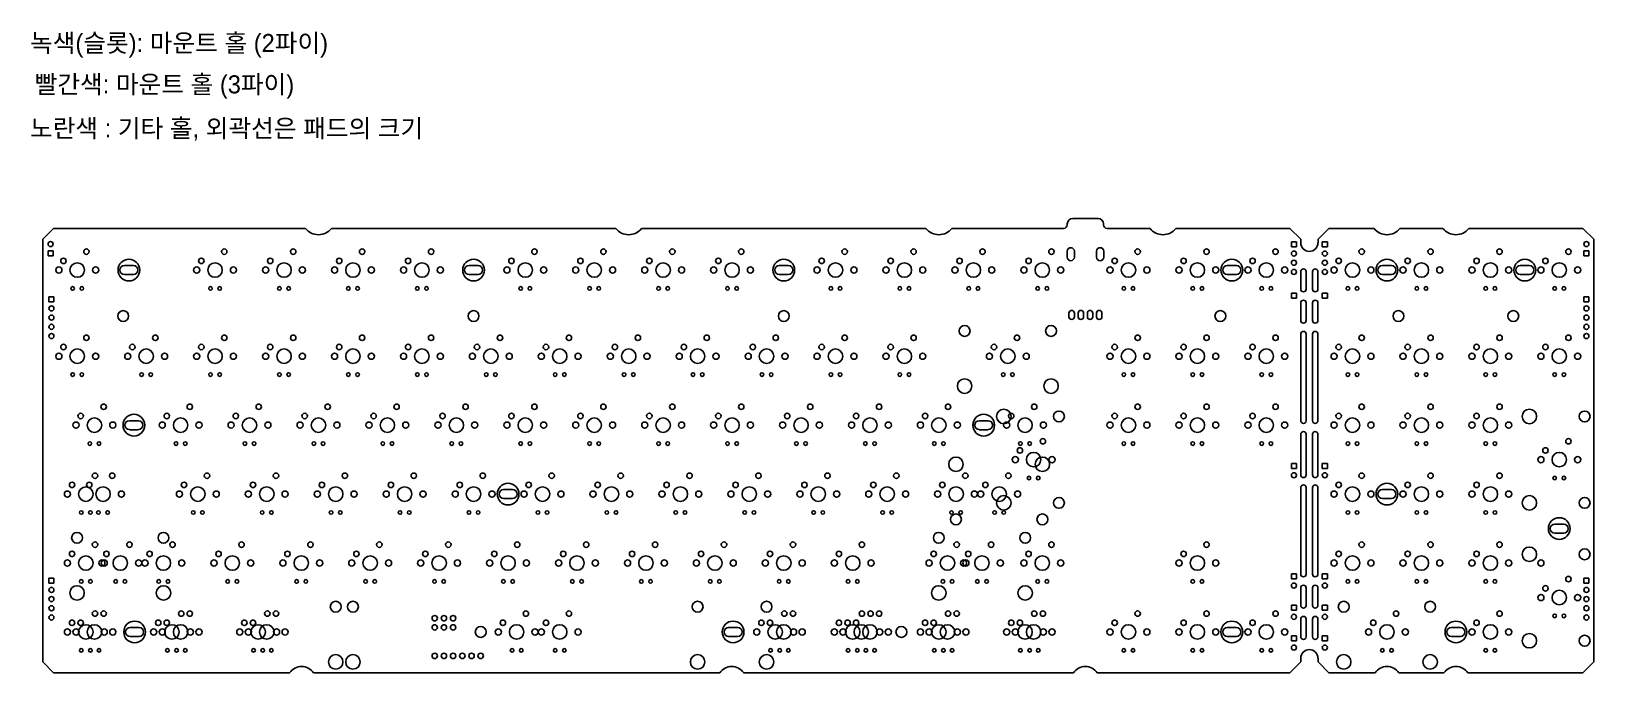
# Model space of a CAD drawing. Header units: millimetres. Extents: x 457 to 888, y 296 to 473.
import ezdxf

# ---------------------------------------------------------------- set-up
doc = ezdxf.new("R2010")
doc.units = ezdxf.units.MM
doc.layers.add('기판1.5t', color=102, linetype='Continuous')
doc.styles.get("Standard").update_dxf_attribs({"font": 'arial.ttf'})

msp = doc.modelspace()

# ---------------------------------------------------------------- linework, layer by layer
at = {"layer": '기판1.5t'}
for p, q in [((742.85, 419.58), (742.85, 419.35)), ((751.35, 421.08), (744.35, 421.08)), ((752.85, 419.58), (752.85, 419.35)), ((459.72, 415.35), (462.72, 418.35)), ((459.72, 415.35), (459.72, 298.56)), ((532.36, 418.35), (462.72, 418.35)), ((618.08, 418.35), (539.48, 418.35)), ((703.81, 418.35), (625.21, 418.35)), ((741.85, 418.35), (710.93, 418.35)), ((765.72, 418.35), (753.85, 418.35)), ((772.85, 418.35), (804.38, 418.35)), ((804.38, 418.35), (807.38, 415.35)), ((807.38, 415.35), (807.38, 414.35)), ((812.15, 415.35), (815.15, 418.35)), ((812.15, 415.35), (812.15, 414.35)), ((815.15, 418.35), (827.63, 418.35)), ((846.68, 418.35), (834.76, 418.35)), ((885.35, 418.35), (853.81, 418.35)), ((885.35, 418.35), (888.35, 415.35)), ((888.35, 415.35), (888.35, 298.56)), ((459.72, 298.56), (462.72, 295.56)), ((807.38, 298.56), (804.38, 295.56)), ((807.38, 299.56), (807.38, 298.56)), ((812.15, 298.56), (812.15, 299.56)), ((812.15, 298.56), (815.15, 295.56)), ((888.35, 298.56), (885.35, 295.56)), ((462.72, 295.56), (527.96, 295.56)), ((534.55, 295.56), (646.83, 295.56)), ((653.42, 295.56), (744.56, 295.56)), ((751.15, 295.56), (804.38, 295.56)), ((815.15, 295.56), (827.9, 295.56)), ((834.49, 295.56), (846.95, 295.56)), ((853.54, 295.56), (885.35, 295.56))]:
    msp.add_line(p, q, dxfattribs=at)
at = {"layer": '기판1.5t', "color": 2}
for p, q in [((806.19, 414.63), (804.79, 414.63)), ((804.79, 414.63), (804.79, 413.23)), ((806.19, 413.23), (806.19, 414.63)), ((814.73, 414.63), (813.33, 414.63)), ((813.33, 414.63), (813.33, 413.23)), ((814.73, 413.23), (814.73, 414.63)), ((462.58, 412.16), (461.18, 412.16)), ((461.18, 412.16), (461.18, 410.76)), ((461.18, 410.76), (462.58, 410.76)), ((462.58, 410.76), (462.58, 412.16)), ((742.82, 410.41), (742.82, 412.01)), ((744.82, 412.01), (744.82, 410.41)), ((750.95, 410.41), (750.95, 412.01)), ((752.95, 412.01), (752.95, 410.41)), ((804.79, 413.23), (806.19, 413.23)), ((813.33, 413.23), (814.73, 413.23)), ((887.01, 412.16), (885.61, 412.16)), ((885.61, 412.16), (885.61, 410.76)), ((885.61, 410.76), (887.01, 410.76)), ((887.01, 410.76), (887.01, 412.16)), ((807.38, 406.4), (807.38, 401.55)), ((808.88, 406.4), (808.88, 401.55)), ((810.63, 406.4), (810.63, 401.55)), ((812.13, 406.4), (812.13, 401.55)), ((462.83, 399.46), (461.43, 399.46)), ((461.43, 399.46), (461.43, 398.06)), ((461.43, 398.06), (462.83, 398.06)), ((462.83, 398.06), (462.83, 399.46)), ((806.19, 400.45), (804.79, 400.45)), ((804.79, 400.45), (804.79, 399.05)), ((804.79, 399.05), (806.19, 399.05)), ((806.19, 399.05), (806.19, 400.45)), ((807.38, 397.76), (807.38, 392.91)), ((808.88, 397.76), (808.88, 392.91)), ((810.63, 397.76), (810.63, 392.91)), ((812.13, 397.76), (812.13, 392.91)), ((814.73, 400.45), (813.33, 400.45)), ((813.33, 400.45), (813.33, 399.05)), ((813.33, 399.05), (814.73, 399.05)), ((814.73, 399.05), (814.73, 400.45)), ((887.01, 399.46), (885.61, 399.46)), ((885.61, 399.46), (885.61, 398.06)), ((885.61, 398.06), (887.01, 398.06)), ((887.01, 398.06), (887.01, 399.46)), ((743.32, 393.92), (743.32, 394.92)), ((744.82, 394.92), (744.82, 393.92)), ((745.86, 393.92), (745.86, 394.92)), ((747.36, 394.92), (747.36, 393.92)), ((748.4, 393.92), (748.4, 394.92)), ((749.9, 394.92), (749.9, 393.92)), ((750.94, 393.92), (750.94, 394.92)), ((752.44, 394.92), (752.44, 393.92)), ((807.38, 389.12), (807.38, 365.22)), ((808.88, 389.12), (808.88, 365.22)), ((810.63, 389.12), (810.63, 365.22)), ((812.13, 389.12), (812.13, 365.22)), ((807.38, 361.44), (807.38, 350.24)), ((808.88, 361.44), (808.88, 350.24)), ((810.63, 361.44), (810.63, 350.24)), ((812.13, 361.44), (812.13, 350.24)), ((806.19, 353.36), (804.79, 353.36)), ((804.79, 353.36), (804.79, 351.96)), ((804.79, 351.96), (806.19, 351.96)), ((806.19, 351.96), (806.19, 353.36)), ((814.73, 353.36), (813.33, 353.36)), ((813.33, 353.36), (813.33, 351.96)), ((813.33, 351.96), (814.73, 351.96)), ((814.73, 351.96), (814.73, 353.36)), ((807.38, 346.71), (807.38, 322.81)), ((808.88, 346.71), (808.88, 322.81)), ((810.63, 346.71), (810.63, 322.81)), ((812.13, 346.71), (812.13, 322.81)), ((462.83, 321.69), (461.43, 321.69)), ((461.43, 321.69), (461.43, 320.29)), ((461.43, 320.29), (462.83, 320.29)), ((462.83, 320.29), (462.83, 321.69)), ((806.19, 322.88), (804.79, 322.88)), ((804.79, 322.88), (804.79, 321.48)), ((804.79, 321.48), (806.19, 321.48)), ((806.19, 321.48), (806.19, 322.88)), ((814.73, 322.88), (813.33, 322.88)), ((813.33, 322.88), (813.33, 321.48)), ((813.33, 321.48), (814.73, 321.48)), ((814.73, 321.48), (814.73, 322.88)), ((887.01, 321.69), (885.61, 321.69)), ((885.61, 321.69), (885.61, 320.29)), ((885.61, 320.29), (887.01, 320.29)), ((887.01, 320.29), (887.01, 321.69)), ((807.38, 319.02), (807.38, 314.17)), ((808.88, 319.02), (808.88, 314.17)), ((810.63, 319.02), (810.63, 314.17)), ((812.13, 319.02), (812.13, 314.17)), ((806.19, 314.25), (804.79, 314.25)), ((804.79, 314.25), (804.79, 312.85)), ((804.79, 312.85), (806.19, 312.85)), ((806.19, 312.85), (806.19, 314.25)), ((814.73, 314.25), (813.33, 314.25)), ((813.33, 314.25), (813.33, 312.85)), ((813.33, 312.85), (814.73, 312.85)), ((814.73, 312.85), (814.73, 314.25)), ((807.38, 310.38), (807.38, 305.53)), ((808.88, 310.38), (808.88, 305.53)), ((810.63, 310.38), (810.63, 305.53)), ((812.13, 310.38), (812.13, 305.53)), ((806.19, 305.74), (804.79, 305.74)), ((804.79, 305.74), (804.79, 304.34)), ((804.79, 304.34), (806.19, 304.34)), ((806.19, 304.34), (806.19, 305.74)), ((814.73, 305.74), (813.33, 305.74)), ((813.33, 305.74), (813.33, 304.34)), ((813.33, 304.34), (814.73, 304.34)), ((814.73, 304.34), (814.73, 305.74))]:
    msp.add_line(p, q, dxfattribs=at)
at = {"layer": '기판1.5t', "color": 3}
for p, q in [((482.28, 408.07), (484.79, 408.07)), ((577.53, 408.07), (580.04, 408.07)), ((663.26, 408.07), (665.76, 408.07)), ((787.08, 408.07), (789.59, 408.07)), ((829.94, 408.07), (832.45, 408.07)), ((868.04, 408.07), (870.55, 408.07)), ((484.79, 405.58), (482.28, 405.58)), ((580.04, 405.58), (577.53, 405.58)), ((665.76, 405.58), (663.26, 405.58)), ((789.59, 405.58), (787.08, 405.58)), ((832.45, 405.58), (829.94, 405.58)), ((870.55, 405.58), (868.04, 405.58)), ((483.67, 365.21), (486.17, 365.21)), ((486.17, 362.72), (483.67, 362.72)), ((718.5, 365.21), (721, 365.21)), ((721, 362.72), (718.5, 362.72)), ((587.06, 346.16), (589.56, 346.16)), ((829.94, 346.16), (832.45, 346.16)), ((589.56, 343.67), (587.06, 343.67)), ((832.45, 343.67), (829.94, 343.67)), ((877.57, 336.63), (880.07, 336.63)), ((880.07, 334.15), (877.57, 334.15)), ((483.87, 308.06), (486.37, 308.06)), ((649.25, 308.06), (651.75, 308.06)), ((787.08, 308.06), (789.59, 308.06)), ((787.08, 308.06), (789.59, 308.06)), ((848.99, 308.06), (851.5, 308.06)), ((486.37, 305.57), (483.87, 305.57)), ((651.75, 305.57), (649.25, 305.57)), ((789.59, 305.57), (787.08, 305.57)), ((789.59, 305.57), (787.08, 305.57)), ((851.5, 305.57), (848.99, 305.57))]:
    msp.add_line(p, q, dxfattribs=at)
at = {"layer": '기판1.5t', "color": 2}
for centre, radius in [((461.88, 414), 0.7), ((886.31, 414), 0.7), ((805.49, 411.39), 0.7), ((814.03, 411.39), 0.7), ((805.49, 408.85), 0.7), ((805.49, 406.31), 0.7), ((814.03, 408.85), 0.7), ((814.03, 406.31), 0.7), ((462.13, 396.22), 0.7), ((462.13, 393.68), 0.7), ((886.31, 396.22), 0.7), ((886.31, 393.68), 0.7), ((462.13, 391.14), 0.7), ((462.13, 388.6), 0.7), ((886.31, 391.14), 0.7), ((886.31, 388.6), 0.7), ((805.49, 350.12), 0.7), ((814.03, 350.12), 0.7), ((805.49, 319.64), 0.7), ((814.03, 319.64), 0.7), ((462.13, 318.45), 0.7), ((462.13, 315.91), 0.7), ((886.31, 318.45), 0.7), ((886.31, 315.91), 0.7), ((462.13, 313.37), 0.7), ((462.13, 310.83), 0.7), ((568.05, 310.63), 0.75), ((570.59, 310.63), 0.75), ((573.13, 310.63), 0.75), ((805.49, 311.01), 0.7), ((814.03, 311.01), 0.7), ((886.31, 313.37), 0.7), ((886.31, 310.83), 0.7), ((568.05, 308.09), 0.75), ((570.59, 308.09), 0.75), ((573.13, 308.09), 0.75), ((805.49, 302.5), 0.7), ((814.03, 302.5), 0.7), ((568.05, 300.21), 0.75), ((570.59, 300.21), 0.75), ((573.13, 300.21), 0.75), ((575.67, 300.21), 0.75), ((578.21, 300.21), 0.75), ((580.75, 300.21), 0.75)]:
    msp.add_circle(centre, radius, dxfattribs=at)
at = {"layer": '기판1.5t'}
for centre, radius in [((471.79, 411.91), 0.75), ((509.89, 411.91), 0.75), ((528.94, 411.91), 0.75), ((547.99, 411.91), 0.75), ((567.04, 411.91), 0.75), ((595.61, 411.91), 0.75), ((614.66, 411.91), 0.75), ((633.71, 411.91), 0.75), ((652.76, 411.91), 0.75), ((681.34, 411.91), 0.75), ((700.39, 411.91), 0.75), ((719.44, 411.91), 0.75), ((738.49, 411.91), 0.75), ((762.3, 411.91), 0.75), ((781.35, 411.91), 0.75), ((800.4, 411.91), 0.75), ((824.21, 411.91), 0.75), ((843.26, 411.91), 0.75), ((862.31, 411.91), 0.75), ((881.36, 411.91), 0.75), ((464.17, 406.83), 0.85), ((465.44, 409.37), 0.75), ((469.25, 406.83), 2), ((474.33, 406.83), 0.85), ((502.27, 406.83), 0.85), ((503.54, 409.37), 0.75), ((507.35, 406.83), 2), ((512.43, 406.83), 0.85), ((521.32, 406.83), 0.85), ((522.59, 409.37), 0.75), ((526.4, 406.83), 2), ((531.48, 406.83), 0.85), ((540.37, 406.83), 0.85), ((541.64, 409.37), 0.75), ((545.45, 406.83), 2), ((550.53, 406.83), 0.85), ((559.42, 406.83), 0.85), ((560.69, 409.37), 0.75), ((564.5, 406.83), 2), ((569.58, 406.83), 0.85), ((587.99, 406.83), 0.85), ((589.26, 409.37), 0.75), ((593.07, 406.83), 2), ((598.15, 406.83), 0.85), ((607.04, 406.83), 0.85), ((608.31, 409.37), 0.75), ((612.12, 406.83), 2), ((617.2, 406.83), 0.85), ((626.09, 406.83), 0.85), ((627.36, 409.37), 0.75), ((631.17, 406.83), 2), ((636.25, 406.83), 0.85), ((645.14, 406.83), 0.85), ((646.41, 409.37), 0.75), ((650.22, 406.83), 2), ((655.3, 406.83), 0.85), ((673.72, 406.83), 0.85), ((674.99, 409.37), 0.75), ((678.8, 406.83), 2), ((683.88, 406.83), 0.85), ((692.77, 406.83), 0.85), ((694.04, 409.37), 0.75), ((697.85, 406.83), 2), ((702.93, 406.83), 0.85), ((711.82, 406.83), 0.85), ((713.09, 409.37), 0.75), ((716.9, 406.83), 2), ((721.98, 406.83), 0.85), ((730.87, 406.83), 0.85), ((732.14, 409.37), 0.75), ((735.95, 406.83), 2), ((741.03, 406.83), 0.85), ((754.68, 406.83), 0.85), ((755.95, 409.37), 0.75), ((759.76, 406.83), 2), ((764.84, 406.83), 0.85), ((773.73, 406.83), 0.85), ((775, 409.37), 0.75), ((778.81, 406.83), 2), ((783.89, 406.83), 0.85), ((792.78, 406.83), 0.85), ((794.05, 409.37), 0.75), ((797.86, 406.83), 2), ((802.94, 406.83), 0.85), ((816.59, 406.83), 0.85), ((817.86, 409.37), 0.75), ((821.67, 406.83), 2), ((826.75, 406.83), 0.85), ((835.64, 406.83), 0.85), ((836.91, 409.37), 0.75), ((840.72, 406.83), 2), ((845.8, 406.83), 0.85), ((854.69, 406.83), 0.85), ((855.96, 409.37), 0.75), ((859.77, 406.83), 2), ((864.85, 406.83), 0.85), ((873.74, 406.83), 0.85), ((875.01, 409.37), 0.75), ((878.82, 406.83), 2), ((883.9, 406.83), 0.85), ((467.98, 401.75), 0.5), ((470.52, 401.75), 0.5), ((506.08, 401.75), 0.5), ((508.62, 401.75), 0.5), ((525.13, 401.75), 0.5), ((527.67, 401.75), 0.5), ((544.18, 401.75), 0.5), ((546.72, 401.75), 0.5), ((563.23, 401.75), 0.5), ((565.77, 401.75), 0.5), ((591.8, 401.75), 0.5), ((594.34, 401.75), 0.5), ((610.85, 401.75), 0.5), ((613.39, 401.75), 0.5), ((629.9, 401.75), 0.5), ((632.44, 401.75), 0.5), ((648.95, 401.75), 0.5), ((651.49, 401.75), 0.5), ((677.53, 401.75), 0.5), ((680.07, 401.75), 0.5), ((696.58, 401.75), 0.5), ((699.12, 401.75), 0.5), ((715.63, 401.75), 0.5), ((718.17, 401.75), 0.5), ((734.68, 401.75), 0.5), ((737.22, 401.75), 0.5), ((758.49, 401.75), 0.5), ((761.03, 401.75), 0.5), ((777.54, 401.75), 0.5), ((780.08, 401.75), 0.5), ((796.59, 401.75), 0.5), ((799.13, 401.75), 0.5), ((820.4, 401.75), 0.5), ((822.94, 401.75), 0.5), ((839.45, 401.75), 0.5), ((841.99, 401.75), 0.5), ((858.5, 401.75), 0.5), ((861.04, 401.75), 0.5), ((877.55, 401.75), 0.5), ((880.09, 401.75), 0.5), ((471.79, 388.1), 0.75), ((490.84, 388.1), 0.75), ((509.89, 388.1), 0.75), ((528.94, 388.1), 0.75), ((547.99, 388.1), 0.75), ((567.04, 388.1), 0.75), ((586.09, 388.1), 0.75), ((605.14, 388.1), 0.75), ((624.19, 388.1), 0.75), ((643.24, 388.1), 0.75), ((662.29, 388.1), 0.75), ((681.34, 388.1), 0.75), ((700.39, 388.1), 0.75), ((714.48, 390), 1.5), ((728.96, 388.1), 0.75), ((738.36, 390), 1.5), ((762.3, 388.1), 0.75), ((781.35, 388.1), 0.75), ((800.4, 388.1), 0.75), ((824.21, 388.1), 0.75), ((843.26, 388.1), 0.75), ((862.31, 388.1), 0.75), ((881.36, 388.1), 0.75), ((465.44, 385.56), 0.75), ((469.25, 383.02), 2), ((484.49, 385.56), 0.75), ((488.3, 383.02), 2), ((503.54, 385.56), 0.75), ((507.35, 383.02), 2), ((522.59, 385.56), 0.75), ((526.4, 383.02), 2), ((541.64, 385.56), 0.75), ((545.45, 383.02), 2), ((560.69, 385.56), 0.75), ((564.5, 383.02), 2), ((579.74, 385.56), 0.75), ((583.55, 383.02), 2), ((598.79, 385.56), 0.75), ((602.6, 383.02), 2), ((617.84, 385.56), 0.75), ((621.65, 383.02), 2), ((636.89, 385.56), 0.75), ((640.7, 383.02), 2), ((655.94, 385.56), 0.75), ((659.75, 383.02), 2), ((674.99, 385.56), 0.75), ((678.8, 383.02), 2), ((694.04, 385.56), 0.75), ((697.85, 383.02), 2), ((722.61, 385.56), 0.75), ((726.42, 383.02), 2), ((755.95, 385.56), 0.75), ((759.76, 383.02), 2), ((775, 385.56), 0.75), ((778.81, 383.02), 2), ((794.05, 385.56), 0.75), ((797.86, 383.02), 2), ((817.86, 385.56), 0.75), ((821.67, 383.02), 2), ((836.91, 385.56), 0.75), ((840.72, 383.02), 2), ((855.96, 385.56), 0.75), ((859.77, 383.02), 2), ((875.01, 385.56), 0.75), ((878.82, 383.02), 2), ((464.17, 383.02), 0.85), ((474.33, 383.02), 0.85), ((483.22, 383.02), 0.85), ((493.38, 383.02), 0.85), ((502.27, 383.02), 0.85), ((512.43, 383.02), 0.85), ((521.32, 383.02), 0.85), ((531.48, 383.02), 0.85), ((540.37, 383.02), 0.85), ((550.53, 383.02), 0.85), ((559.42, 383.02), 0.85), ((569.58, 383.02), 0.85), ((578.47, 383.02), 0.85), ((588.63, 383.02), 0.85), ((597.52, 383.02), 0.85), ((607.68, 383.02), 0.85), ((616.57, 383.02), 0.85), ((626.73, 383.02), 0.85), ((635.62, 383.02), 0.85), ((645.78, 383.02), 0.85), ((654.67, 383.02), 0.85), ((664.83, 383.02), 0.85), ((673.72, 383.02), 0.85), ((683.88, 383.02), 0.85), ((692.77, 383.02), 0.85), ((702.93, 383.02), 0.85), ((721.34, 383.02), 0.85), ((731.5, 383.02), 0.85), ((754.68, 383.02), 0.85), ((764.84, 383.02), 0.85), ((773.73, 383.02), 0.85), ((783.89, 383.02), 0.85), ((792.78, 383.02), 0.85), ((802.94, 383.02), 0.85), ((816.59, 383.02), 0.85), ((826.75, 383.02), 0.85), ((835.64, 383.02), 0.85), ((845.8, 383.02), 0.85), ((854.69, 383.02), 0.85), ((864.85, 383.02), 0.85), ((873.74, 383.02), 0.85), ((883.9, 383.02), 0.85), ((467.98, 377.94), 0.5), ((470.52, 377.94), 0.5), ((487.03, 377.94), 0.5), ((489.57, 377.94), 0.5), ((506.08, 377.94), 0.5), ((508.62, 377.94), 0.5), ((525.13, 377.94), 0.5), ((527.67, 377.94), 0.5), ((544.18, 377.94), 0.5), ((546.72, 377.94), 0.5), ((563.23, 377.94), 0.5), ((565.77, 377.94), 0.5), ((582.28, 377.94), 0.5), ((584.82, 377.94), 0.5), ((601.33, 377.94), 0.5), ((603.87, 377.94), 0.5), ((620.38, 377.94), 0.5), ((622.92, 377.94), 0.5), ((639.43, 377.94), 0.5), ((641.97, 377.94), 0.5), ((658.48, 377.94), 0.5), ((661.02, 377.94), 0.5), ((677.53, 377.94), 0.5), ((680.07, 377.94), 0.5), ((696.58, 377.94), 0.5), ((699.12, 377.94), 0.5), ((714.48, 374.76), 2), ((725.15, 377.94), 0.5), ((727.69, 377.94), 0.5), ((738.36, 374.76), 2), ((758.49, 377.94), 0.5), ((761.03, 377.94), 0.5), ((777.54, 377.94), 0.5), ((780.08, 377.94), 0.5), ((796.59, 377.94), 0.5), ((799.13, 377.94), 0.5), ((820.4, 377.94), 0.5), ((822.94, 377.94), 0.5), ((839.45, 377.94), 0.5), ((841.99, 377.94), 0.5), ((858.5, 377.94), 0.5), ((861.04, 377.94), 0.5), ((877.55, 377.94), 0.5), ((880.09, 377.94), 0.5), ((470.2, 366.51), 0.75), ((476.55, 369.05), 0.75), ((494.01, 366.51), 0.75), ((500.36, 369.05), 0.75), ((513.06, 366.51), 0.75), ((519.41, 369.05), 0.75), ((532.11, 366.51), 0.75), ((538.46, 369.05), 0.75), ((551.16, 366.51), 0.75), ((557.51, 369.05), 0.75), ((570.21, 366.51), 0.75), ((576.56, 369.05), 0.75), ((589.26, 366.51), 0.75), ((595.61, 369.05), 0.75), ((608.31, 366.51), 0.75), ((614.66, 369.05), 0.75), ((627.36, 366.51), 0.75), ((633.71, 369.05), 0.75), ((646.41, 366.51), 0.75), ((652.76, 369.05), 0.75), ((665.46, 366.51), 0.75), ((671.81, 369.05), 0.75), ((684.51, 366.51), 0.75), ((690.86, 369.05), 0.75), ((703.56, 366.51), 0.75), ((709.91, 369.05), 0.75), ((725.31, 366.38), 2), ((727.37, 366.51), 0.75), ((733.72, 369.05), 0.75), ((740.55, 366.38), 1.5), ((755.95, 366.51), 0.75), ((762.3, 369.05), 0.75), ((775, 366.51), 0.75), ((781.35, 369.05), 0.75), ((794.05, 366.51), 0.75), ((800.4, 369.05), 0.75), ((817.86, 366.51), 0.75), ((824.21, 369.05), 0.75), ((836.91, 366.51), 0.75), ((843.26, 369.05), 0.75), ((855.96, 366.51), 0.75), ((862.31, 369.05), 0.75), ((870.57, 366.38), 2), ((885.81, 366.38), 1.5), ((468.93, 363.97), 0.85), ((474.01, 363.97), 2), ((479.09, 363.97), 0.85), ((492.74, 363.97), 0.85), ((497.82, 363.97), 2), ((502.9, 363.97), 0.85), ((511.79, 363.97), 0.85), ((516.87, 363.97), 2), ((521.95, 363.97), 0.85), ((530.84, 363.97), 0.85), ((535.92, 363.97), 2), ((541, 363.97), 0.85), ((549.89, 363.97), 0.85), ((554.97, 363.97), 2), ((560.05, 363.97), 0.85), ((568.94, 363.97), 0.85), ((574.02, 363.97), 2), ((579.1, 363.97), 0.85), ((587.99, 363.97), 0.85), ((593.07, 363.97), 2), ((598.15, 363.97), 0.85), ((607.04, 363.97), 0.85), ((612.12, 363.97), 2), ((617.2, 363.97), 0.85), ((626.09, 363.97), 0.85), ((631.17, 363.97), 2), ((636.25, 363.97), 0.85), ((645.14, 363.97), 0.85), ((650.22, 363.97), 2), ((655.3, 363.97), 0.85), ((664.19, 363.97), 0.85), ((669.27, 363.97), 2), ((674.35, 363.97), 0.85), ((683.24, 363.97), 0.85), ((688.32, 363.97), 2), ((693.4, 363.97), 0.85), ((702.29, 363.97), 0.85), ((707.37, 363.97), 2), ((712.45, 363.97), 0.85), ((726.1, 363.97), 0.85), ((731.18, 363.97), 2), ((736.26, 363.97), 0.85), ((754.68, 363.97), 0.85), ((759.76, 363.97), 2), ((764.84, 363.97), 0.85), ((773.73, 363.97), 0.85), ((778.81, 363.97), 2), ((783.89, 363.97), 0.85), ((792.78, 363.97), 0.85), ((797.86, 363.97), 2), ((802.94, 363.97), 0.85), ((816.59, 363.97), 0.85), ((821.67, 363.97), 2), ((826.75, 363.97), 0.85), ((835.64, 363.97), 0.85), ((840.72, 363.97), 2), ((845.8, 363.97), 0.85), ((854.69, 363.97), 0.85), ((859.77, 363.97), 2), ((864.85, 363.97), 0.85), ((472.74, 358.89), 0.5), ((475.28, 358.89), 0.5), ((496.55, 358.89), 0.5), ((499.09, 358.89), 0.5), ((515.6, 358.89), 0.5), ((518.14, 358.89), 0.5), ((534.65, 358.89), 0.5), ((537.19, 358.89), 0.5), ((553.7, 358.89), 0.5), ((556.24, 358.89), 0.5), ((572.75, 358.89), 0.5), ((575.29, 358.89), 0.5), ((591.8, 358.89), 0.5), ((594.34, 358.89), 0.5), ((610.85, 358.89), 0.5), ((613.39, 358.89), 0.5), ((629.9, 358.89), 0.5), ((632.44, 358.89), 0.5), ((648.95, 358.89), 0.5), ((651.49, 358.89), 0.5), ((668, 358.89), 0.5), ((670.54, 358.89), 0.5), ((687.05, 358.89), 0.5), ((689.59, 358.89), 0.5), ((706.1, 358.89), 0.5), ((708.64, 358.89), 0.5), ((729.91, 358.89), 0.5), ((732.45, 358.89), 0.5), ((736.1, 359.52), 0.75), ((758.49, 358.89), 0.5), ((761.03, 358.89), 0.5), ((777.54, 358.89), 0.5), ((780.08, 358.89), 0.5), ((796.59, 358.89), 0.5), ((799.13, 358.89), 0.5), ((820.4, 358.89), 0.5), ((822.94, 358.89), 0.5), ((839.45, 358.89), 0.5), ((841.99, 358.89), 0.5), ((858.5, 358.89), 0.5), ((861.04, 358.89), 0.5), ((881.36, 359.52), 0.75), ((712.1, 353.17), 2), ((728.48, 354.44), 0.85), ((729.75, 356.98), 0.75), ((733.56, 354.44), 2), ((735.98, 353.17), 2), ((738.64, 354.44), 0.85), ((873.74, 354.44), 0.85), ((875.01, 356.98), 0.75), ((878.82, 354.44), 2), ((883.9, 354.44), 0.85), ((474.17, 350), 0.75), ((478.93, 350), 0.75), ((505.12, 350), 0.75), ((524.17, 350), 0.75), ((543.22, 350), 0.75), ((562.27, 350), 0.75), ((581.32, 350), 0.75), ((600.37, 350), 0.75), ((619.42, 350), 0.75), ((638.47, 350), 0.75), ((657.52, 350), 0.75), ((676.57, 350), 0.75), ((695.62, 350), 0.75), ((714.67, 350), 0.75), ((726.58, 350), 0.75), ((732.29, 349.36), 0.5), ((734.83, 349.36), 0.5), ((824.21, 350), 0.75), ((843.26, 350), 0.75), ((862.31, 350), 0.75), ((877.55, 349.36), 0.5), ((880.09, 349.36), 0.5), ((466.55, 344.92), 0.85), ((467.82, 347.46), 0.75), ((471.63, 344.92), 2), ((472.58, 347.46), 0.75), ((476.39, 344.92), 2), ((481.47, 344.92), 0.85), ((497.5, 344.92), 0.85), ((498.77, 347.46), 0.75), ((502.58, 344.92), 2), ((507.66, 344.92), 0.85), ((516.55, 344.92), 0.85), ((517.82, 347.46), 0.75), ((521.63, 344.92), 2), ((526.71, 344.92), 0.85), ((535.6, 344.92), 0.85), ((536.87, 347.46), 0.75), ((540.68, 344.92), 2), ((545.76, 344.92), 0.85), ((554.65, 344.92), 0.85), ((555.92, 347.46), 0.75), ((559.73, 344.92), 2), ((564.81, 344.92), 0.85), ((573.7, 344.92), 0.85), ((574.97, 347.46), 0.75), ((578.78, 344.92), 2), ((583.86, 344.92), 0.85), ((592.75, 344.92), 0.85), ((594.02, 347.46), 0.75), ((597.83, 344.92), 2), ((602.91, 344.92), 0.85), ((611.8, 344.92), 0.85), ((613.07, 347.46), 0.75), ((616.88, 344.92), 2), ((621.96, 344.92), 0.85), ((630.85, 344.92), 0.85), ((632.12, 347.46), 0.75), ((635.93, 344.92), 2), ((641.01, 344.92), 0.85), ((649.9, 344.92), 0.85), ((651.17, 347.46), 0.75), ((654.98, 344.92), 2), ((660.06, 344.92), 0.85), ((668.95, 344.92), 0.85), ((670.22, 347.46), 0.75), ((674.03, 344.92), 2), ((679.11, 344.92), 0.85), ((688, 344.92), 0.85), ((689.27, 347.46), 0.75), ((693.08, 344.92), 2), ((698.16, 344.92), 0.85), ((707.05, 344.92), 0.85), ((708.32, 347.46), 0.75), ((712.13, 344.92), 2), ((717.21, 344.92), 0.85), ((718.96, 344.92), 0.85), ((720.23, 347.46), 0.75), ((724.04, 344.92), 2), ((729.12, 344.92), 0.85), ((816.59, 344.92), 0.85), ((817.86, 347.46), 0.75), ((821.67, 344.92), 2), ((826.75, 344.92), 0.85), ((835.64, 344.92), 0.85), ((836.91, 347.46), 0.75), ((840.72, 344.92), 2), ((845.8, 344.92), 0.85), ((854.69, 344.92), 0.85), ((855.96, 347.46), 0.75), ((859.77, 344.92), 2), ((864.85, 344.92), 0.85), ((725.31, 342.5), 2), ((740.55, 342.5), 1.5), ((870.57, 342.5), 2), ((885.81, 342.5), 1.5), ((470.36, 339.84), 0.5), ((472.9, 339.84), 0.5), ((475.12, 339.84), 0.5), ((477.66, 339.84), 0.5), ((501.31, 339.84), 0.5), ((503.85, 339.84), 0.5), ((520.36, 339.84), 0.5), ((522.9, 339.84), 0.5), ((539.41, 339.84), 0.5), ((541.95, 339.84), 0.5), ((558.46, 339.84), 0.5), ((561, 339.84), 0.5), ((577.51, 339.84), 0.5), ((580.05, 339.84), 0.5), ((596.56, 339.84), 0.5), ((599.1, 339.84), 0.5), ((615.61, 339.84), 0.5), ((618.15, 339.84), 0.5), ((634.66, 339.84), 0.5), ((637.2, 339.84), 0.5), ((653.71, 339.84), 0.5), ((656.25, 339.84), 0.5), ((672.76, 339.84), 0.5), ((675.3, 339.84), 0.5), ((691.81, 339.84), 0.5), ((694.35, 339.84), 0.5), ((710.86, 339.84), 0.5), ((712.1, 337.93), 1.5), ((713.4, 339.84), 0.5), ((722.77, 339.84), 0.5), ((725.31, 339.84), 0.5), ((735.98, 337.93), 1.5), ((820.4, 339.84), 0.5), ((822.94, 339.84), 0.5), ((839.45, 339.84), 0.5), ((841.99, 339.84), 0.5), ((858.5, 339.84), 0.5), ((861.04, 339.84), 0.5), ((469.21, 332.85), 1.5), ((493.09, 332.85), 1.5), ((707.34, 332.85), 1.5), ((731.22, 332.85), 1.5), ((467.82, 328.41), 0.75), ((474.17, 330.95), 0.75), ((477.34, 328.41), 0.75), ((483.69, 330.95), 0.75), ((489.25, 328.41), 0.75), ((495.6, 330.95), 0.75), ((508.3, 328.41), 0.75), ((514.65, 330.95), 0.75), ((527.35, 328.41), 0.75), ((533.7, 330.95), 0.75), ((546.4, 328.41), 0.75), ((552.75, 330.95), 0.75), ((565.45, 328.41), 0.75), ((571.8, 330.95), 0.75), ((584.5, 328.41), 0.75), ((590.85, 330.95), 0.75), ((603.55, 328.41), 0.75), ((609.9, 330.95), 0.75), ((622.6, 328.41), 0.75), ((628.95, 330.95), 0.75), ((641.65, 328.41), 0.75), ((648, 330.95), 0.75), ((660.7, 328.41), 0.75), ((667.05, 330.95), 0.75), ((679.75, 328.41), 0.75), ((686.1, 330.95), 0.75), ((705.94, 328.41), 0.75), ((712.29, 330.95), 0.75), ((715.47, 328.41), 0.75), ((721.82, 330.95), 0.75), ((732.14, 328.41), 0.75), ((738.49, 330.95), 0.75), ((775, 328.41), 0.75), ((781.35, 330.95), 0.75), ((817.86, 328.41), 0.75), ((824.21, 330.95), 0.75), ((836.91, 328.41), 0.75), ((843.26, 330.95), 0.75), ((855.96, 328.41), 0.75), ((862.31, 330.95), 0.75), ((870.57, 328.28), 2), ((885.81, 328.28), 1.5), ((466.55, 325.87), 0.85), ((471.63, 325.87), 2), ((476.07, 325.87), 0.85), ((476.71, 325.87), 0.85), ((481.15, 325.87), 2), ((486.23, 325.87), 0.85), ((487.98, 325.87), 0.85), ((493.06, 325.87), 2), ((498.14, 325.87), 0.85), ((507.03, 325.87), 0.85), ((512.11, 325.87), 2), ((517.19, 325.87), 0.85), ((526.08, 325.87), 0.85), ((531.16, 325.87), 2), ((536.24, 325.87), 0.85), ((545.13, 325.87), 0.85), ((550.21, 325.87), 2), ((555.29, 325.87), 0.85), ((564.18, 325.87), 0.85), ((569.26, 325.87), 2), ((574.34, 325.87), 0.85), ((583.23, 325.87), 0.85), ((588.31, 325.87), 2), ((593.39, 325.87), 0.85), ((602.28, 325.87), 0.85), ((607.36, 325.87), 2), ((612.44, 325.87), 0.85), ((621.33, 325.87), 0.85), ((626.41, 325.87), 2), ((631.49, 325.87), 0.85), ((640.38, 325.87), 0.85), ((645.46, 325.87), 2), ((650.54, 325.87), 0.85), ((659.43, 325.87), 0.85), ((664.51, 325.87), 2), ((669.59, 325.87), 0.85), ((678.48, 325.87), 0.85), ((683.56, 325.87), 2), ((688.64, 325.87), 0.85), ((704.67, 325.87), 0.85), ((709.75, 325.87), 2), ((714.2, 325.87), 0.85), ((714.83, 325.87), 0.85), ((719.28, 325.87), 2), ((724.36, 325.87), 0.85), ((730.87, 325.87), 0.85), ((735.95, 325.87), 2), ((741.03, 325.87), 0.85), ((773.73, 325.87), 0.85), ((778.81, 325.87), 2), ((783.89, 325.87), 0.85), ((816.59, 325.87), 0.85), ((821.67, 325.87), 2), ((826.75, 325.87), 0.85), ((835.64, 325.87), 0.85), ((840.72, 325.87), 2), ((845.8, 325.87), 0.85), ((854.69, 325.87), 0.85), ((859.77, 325.87), 2), ((864.85, 325.87), 0.85), ((873.74, 325.87), 0.85), ((469.21, 317.61), 2), ((470.36, 320.79), 0.5), ((472.9, 320.79), 0.5), ((479.88, 320.79), 0.5), ((482.42, 320.79), 0.5), ((493.09, 317.61), 2), ((491.79, 320.79), 0.5), ((494.33, 320.79), 0.5), ((510.84, 320.79), 0.5), ((513.38, 320.79), 0.5), ((529.89, 320.79), 0.5), ((532.43, 320.79), 0.5), ((548.94, 320.79), 0.5), ((551.48, 320.79), 0.5), ((567.99, 320.79), 0.5), ((570.53, 320.79), 0.5), ((587.04, 320.79), 0.5), ((589.58, 320.79), 0.5), ((606.09, 320.79), 0.5), ((608.63, 320.79), 0.5), ((625.14, 320.79), 0.5), ((627.68, 320.79), 0.5), ((644.19, 320.79), 0.5), ((646.73, 320.79), 0.5), ((663.24, 320.79), 0.5), ((665.78, 320.79), 0.5), ((682.29, 320.79), 0.5), ((684.83, 320.79), 0.5), ((707.34, 317.61), 2), ((708.48, 320.79), 0.5), ((711.02, 320.79), 0.5), ((718.01, 320.79), 0.5), ((720.55, 320.79), 0.5), ((731.22, 317.61), 2), ((734.68, 320.79), 0.5), ((737.22, 320.79), 0.5), ((777.54, 320.79), 0.5), ((780.08, 320.79), 0.5), ((820.4, 320.79), 0.5), ((822.94, 320.79), 0.5), ((839.45, 320.79), 0.5), ((841.99, 320.79), 0.5), ((858.5, 320.79), 0.5), ((861.04, 320.79), 0.5), ((875.01, 318.88), 0.75), ((881.36, 321.42), 0.75), ((540.68, 313.8), 1.5), ((545.45, 313.8), 1.5), ((640.7, 313.8), 1.5), ((659.75, 313.8), 1.5), ((819.26, 313.8), 1.5), ((843.13, 313.8), 1.5), ((873.74, 316.34), 0.85), ((878.82, 316.34), 2), ((883.9, 316.34), 0.85), ((474.17, 311.9), 0.75), ((476.55, 311.9), 0.75), ((497.98, 311.9), 0.75), ((500.36, 311.9), 0.75), ((521.79, 311.9), 0.75), ((524.17, 311.9), 0.75), ((593.23, 311.9), 0.75), ((605.14, 311.9), 0.75), ((664.67, 311.9), 0.75), ((667.05, 311.9), 0.75), ((686.1, 311.9), 0.75), ((688.48, 311.9), 0.75), ((690.86, 311.9), 0.75), ((709.91, 311.9), 0.75), ((712.29, 311.9), 0.75), ((733.72, 311.9), 0.75), ((736.1, 311.9), 0.75), ((762.3, 311.9), 0.75), ((781.35, 311.9), 0.75), ((800.4, 311.9), 0.75), ((833.74, 311.9), 0.75), ((862.31, 311.9), 0.75), ((877.55, 311.26), 0.5), ((880.09, 311.26), 0.5), ((466.55, 306.82), 0.85), ((467.82, 309.36), 0.75), ((468.93, 306.82), 0.85), ((470.2, 309.36), 0.75), ((471.63, 306.82), 2), ((474.01, 306.82), 2), ((476.71, 306.82), 0.85), ((479.09, 306.82), 0.85), ((490.36, 306.82), 0.85), ((491.63, 309.36), 0.75), ((492.74, 306.82), 0.85), ((494.01, 309.36), 0.75), ((495.44, 306.82), 2), ((497.82, 306.82), 2), ((500.52, 306.82), 0.85), ((502.9, 306.82), 0.85), ((514.17, 306.82), 0.85), ((515.44, 309.36), 0.75), ((516.55, 306.82), 0.85), ((517.82, 309.36), 0.75), ((519.25, 306.82), 2), ((521.63, 306.82), 2), ((524.33, 306.82), 0.85), ((526.71, 306.82), 0.85), ((585.61, 306.82), 0.85), ((586.88, 309.36), 0.75), ((590.69, 306.82), 2), ((595.77, 306.82), 0.85), ((597.52, 306.82), 0.85), ((598.79, 309.36), 0.75), ((602.6, 306.82), 2), ((607.68, 306.82), 0.85), ((657.05, 306.82), 0.85), ((658.32, 309.36), 0.75), ((660.7, 309.36), 0.75), ((662.13, 306.82), 2), ((664.51, 306.82), 2), ((667.21, 306.82), 0.85), ((669.59, 306.82), 0.85), ((678.48, 306.82), 0.85), ((679.75, 309.36), 0.75), ((680.86, 306.82), 0.85), ((682.13, 309.36), 0.75), ((683.56, 306.82), 2), ((684.51, 309.36), 0.75), ((685.94, 306.82), 2), ((688.32, 306.82), 2), ((691.02, 306.82), 0.85), ((693.4, 306.82), 0.85), ((702.29, 306.82), 0.85), ((703.56, 309.36), 0.75), ((704.67, 306.82), 0.85), ((705.94, 309.36), 0.75), ((707.37, 306.82), 2), ((709.75, 306.82), 2), ((712.45, 306.82), 0.85), ((714.83, 306.82), 0.85), ((726.1, 306.82), 0.85), ((727.37, 309.36), 0.75), ((728.48, 306.82), 0.85), ((729.75, 309.36), 0.75), ((731.18, 306.82), 2), ((733.56, 306.82), 2), ((736.26, 306.82), 0.85), ((738.64, 306.82), 0.85), ((754.68, 306.82), 0.85), ((755.95, 309.36), 0.75), ((759.76, 306.82), 2), ((764.84, 306.82), 0.85), ((773.73, 306.82), 0.85), ((775, 309.36), 0.75), ((778.81, 306.82), 2), ((783.89, 306.82), 0.85), ((792.78, 306.82), 0.85), ((794.05, 309.36), 0.75), ((797.86, 306.82), 2), ((802.94, 306.82), 0.85), ((826.12, 306.82), 0.85), ((827.39, 309.36), 0.75), ((831.2, 306.82), 2), ((836.28, 306.82), 0.85), ((854.69, 306.82), 0.85), ((855.96, 309.36), 0.75), ((859.77, 306.82), 2), ((864.85, 306.82), 0.85), ((870.57, 304.4), 2), ((885.81, 304.4), 1.5), ((470.36, 301.74), 0.5), ((472.9, 301.74), 0.5), ((475.28, 301.74), 0.5), ((494.17, 301.74), 0.5), ((496.71, 301.74), 0.5), ((499.09, 301.74), 0.5), ((517.98, 301.74), 0.5), ((520.52, 301.74), 0.5), ((522.9, 301.74), 0.5), ((540.68, 298.56), 2), ((545.45, 298.56), 2), ((589.42, 301.74), 0.5), ((591.96, 301.74), 0.5), ((601.33, 301.74), 0.5), ((603.87, 301.74), 0.5), ((640.7, 298.56), 2), ((659.75, 298.56), 2), ((660.86, 301.74), 0.5), ((663.4, 301.74), 0.5), ((665.78, 301.74), 0.5), ((682.29, 301.74), 0.5), ((684.83, 301.74), 0.5), ((687.21, 301.74), 0.5), ((689.59, 301.74), 0.5), ((706.1, 301.74), 0.5), ((708.64, 301.74), 0.5), ((711.02, 301.74), 0.5), ((729.91, 301.74), 0.5), ((732.45, 301.74), 0.5), ((734.83, 301.74), 0.5), ((758.49, 301.74), 0.5), ((761.03, 301.74), 0.5), ((777.54, 301.74), 0.5), ((780.08, 301.74), 0.5), ((796.59, 301.74), 0.5), ((799.13, 301.74), 0.5), ((819.26, 298.56), 2), ((829.93, 301.74), 0.5), ((832.47, 301.74), 0.5), ((843.13, 298.56), 2), ((858.5, 301.74), 0.5), ((861.04, 301.74), 0.5)]:
    msp.add_circle(centre, radius, dxfattribs=at)
at = {"layer": '기판1.5t', "color": 5}
for centre in [(483.53, 406.83), (578.78, 406.83), (664.51, 406.83), (788.33, 406.83), (831.2, 406.83), (869.3, 406.83), (484.92, 363.97), (719.75, 363.97), (588.31, 344.92), (831.2, 344.92), (878.82, 335.39), (485.12, 306.82), (650.5, 306.82), (788.33, 306.82), (788.33, 306.82), (850.25, 306.82)]:
    msp.add_circle(centre, 3, dxfattribs=at)
at = {"layer": '기판1.5t', "color": 1}
for centre in [(481.95, 394.13), (578.78, 394.13), (664.51, 394.13), (785.16, 394.13), (834.37, 394.13), (866.12, 394.13), (580.75, 306.82), (697.02, 306.82)]:
    msp.add_circle(centre, 1.5, dxfattribs=at)
at = {"layer": '기판1.5t'}
for centre, radius, start, end in [((741.85, 419.35), 1, 270, 0), ((744.35, 419.58), 1.5, 90, 180), ((751.35, 419.58), 1.5, 0, 90), ((753.85, 419.35), 1, 180, 270), ((535.92, 421.1), 4.5, 217.6699, 322.3301), ((621.65, 421.1), 4.5, 217.6699, 322.3301), ((707.37, 421.1), 4.5, 217.6699, 322.3301), ((769.28, 421.1), 4.5, 217.6699, 322.3301), ((831.2, 421.1), 4.5, 217.6699, 322.3301), ((850.25, 421.1), 4.5, 217.6699, 322.3301), ((809.76, 414.35), 2.38, 180, 0), ((809.76, 299.56), 2.38, 360, 180), ((531.25, 293.29), 4, 34.5761, 145.4239), ((650.13, 293.29), 4, 34.5761, 145.4239), ((747.85, 293.29), 4, 34.5761, 145.4239), ((831.2, 293.29), 4, 34.5761, 145.4239), ((850.25, 293.29), 4, 34.5761, 145.4239)]:
    msp.add_arc(centre, radius, start, end, dxfattribs=at)
at = {"layer": '기판1.5t', "color": 2}
for centre, radius, start, end in [((743.82, 412.01), 1, 0, 180), ((743.82, 410.41), 1, 180, 0), ((751.95, 412.01), 1, 0, 180), ((751.95, 410.41), 1, 180, 0), ((808.13, 406.4), 0.75, 0, 180), ((811.38, 406.4), 0.75, 0, 180), ((808.13, 401.55), 0.75, 180, 0), ((808.13, 397.76), 0.75, 0, 180), ((811.38, 401.55), 0.75, 180, 0), ((811.38, 397.76), 0.75, 0, 180), ((744.07, 394.92), 0.75, 0, 180), ((744.07, 393.92), 0.75, 180, 0), ((746.61, 394.92), 0.75, 0, 180), ((746.61, 393.92), 0.75, 180, 0), ((749.15, 394.92), 0.75, 0, 180), ((749.15, 393.92), 0.75, 180, 0), ((751.69, 394.92), 0.75, 0, 180), ((751.69, 393.92), 0.75, 180, 0), ((808.13, 392.91), 0.75, 180, 0), ((808.13, 389.12), 0.75, 0, 180), ((811.38, 392.91), 0.75, 180, 0), ((811.38, 389.12), 0.75, 0, 180), ((808.13, 365.22), 0.75, 180, 0), ((811.38, 365.22), 0.75, 180, 0), ((808.13, 361.44), 0.75, 0, 180), ((811.38, 361.44), 0.75, 0, 180), ((808.13, 350.24), 0.75, 180, 0), ((811.38, 350.24), 0.75, 180, 0), ((808.13, 346.71), 0.75, 0, 180), ((811.38, 346.71), 0.75, 0, 180), ((808.13, 322.81), 0.75, 180, 0), ((808.13, 319.02), 0.75, 0, 180), ((811.38, 322.81), 0.75, 180, 0), ((811.38, 319.02), 0.75, 0, 180), ((808.13, 314.17), 0.75, 180, 0), ((808.13, 310.38), 0.75, 0, 180), ((811.38, 314.17), 0.75, 180, 0), ((811.38, 310.38), 0.75, 0, 180), ((808.13, 305.53), 0.75, 180, 0), ((811.38, 305.53), 0.75, 180, 0)]:
    msp.add_arc(centre, radius, start, end, dxfattribs=at)
at = {"layer": '기판1.5t', "color": 3}
for centre, start, end in [((482.28, 406.83), 90, 270), ((484.79, 406.83), 270, 90), ((577.53, 406.83), 90, 270), ((580.04, 406.83), 270, 90), ((663.26, 406.83), 90, 270), ((665.76, 406.83), 270, 90), ((787.08, 406.83), 90, 270), ((789.59, 406.83), 270, 90), ((829.94, 406.83), 90, 270), ((832.45, 406.83), 270, 90), ((868.04, 406.83), 90, 270), ((870.55, 406.83), 270, 90), ((483.67, 363.97), 90, 270), ((486.17, 363.97), 270, 90), ((718.5, 363.97), 90, 270), ((721, 363.97), 270, 90), ((587.06, 344.92), 90, 270), ((589.56, 344.92), 270, 90), ((829.94, 344.92), 90, 270), ((832.45, 344.92), 270, 90), ((877.57, 335.39), 90, 270), ((880.07, 335.39), 270, 90), ((483.87, 306.82), 90, 270), ((486.37, 306.82), 270, 90), ((649.25, 306.82), 90, 270), ((651.75, 306.82), 270, 90), ((787.08, 306.82), 90, 270), ((787.08, 306.82), 90, 270), ((789.59, 306.82), 270, 90), ((789.59, 306.82), 270, 90), ((848.99, 306.82), 90, 270), ((851.5, 306.82), 270, 90)]:
    msp.add_arc(centre, 1.24, start, end, dxfattribs=at)

# ---------------------------------------------------------------- texts
at = {"layer": '기판1.5t', "char_height": 5, "attachment_point": 1}
for s, insert in [('{\\fGulim|b0|i0|c129|p50;녹색(슬롯): 마운트 홀 (2파이)}', (456.21, 472.06)), ('{\\fGulim|b0|i0|c129|p50;빨간색: 마운트 홀 (3파이)}', (457.48, 460.64)), ('{\\fGulim|b0|i0|c129|p50;노란색 : 기타 홀, 외곽선은 패드의 크기}', (456.2, 448.52))]:
    msp.add_mtext_dynamic_manual_height_columns(s, width=249.6058, gutter_width=12.5, heights=[0], dxfattribs=dict(at, insert=insert))

doc.saveas('drawing.dxf')
